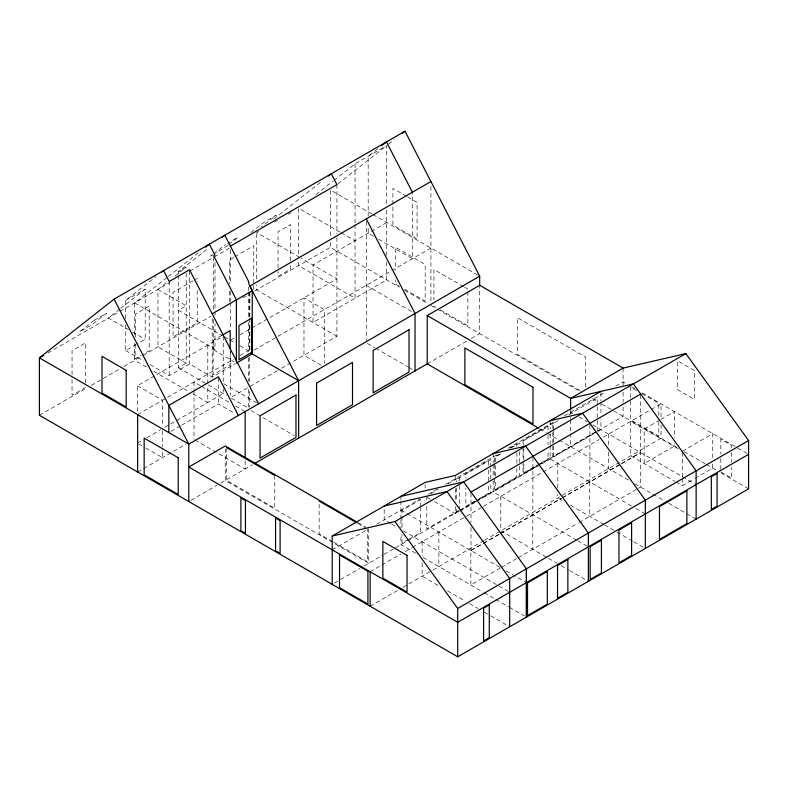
<?xml version="1.0" encoding="UTF-8"?>
<svg xmlns="http://www.w3.org/2000/svg" width="788" height="788" viewBox="0 0 788 788"><rect width="100%" height="100%" fill="white"/><g stroke="black" fill="none" stroke-linecap="round" stroke-linejoin="round"><path stroke-width="0.59" stroke-dasharray="3.94 2.96" d="M72.043 379.609L72.043 395.271L85.656 387.41M72.043 374.783L72.043 350.69L85.656 342.839L85.656 384.997M135.211 344.346L135.024 358.904L141.101 355.398M135.3 337.067L135.595 314.008L149.218 306.138L149.218 350.709L142.116 354.807M125.696 318.736L125.696 300.366L155.994 276.549M119.717 309.142L108.38 318.047L128.375 329.591M120.653 308.404L145.209 289.107L145.209 339.313L136.994 344.051M134.649 334.644L134.649 302.887L167.204 277.287M168.169 276.539L200.723 250.939M178.383 274.145L178.383 271.732L208.367 248.161M186.224 273.229L186.224 363.16L157.955 346.838L157.955 289.432L167.381 282.025M174.916 276.096L186.224 267.201L178.383 271.732M212.573 254.662L210.741 256.1L214.907 253.697M213.489 253.933L225.417 244.566M227.821 245.285L215.942 253.096M228.737 244.566L237.907 237.355L227.496 243.364M250.939 232.509L263.783 222.413L276.273 215.203L261.596 226.737M273.86 218.916L321.74 181.279M315.84 194.685L333.048 181.151M334.004 180.403L355.043 163.865L386.711 145.583L386.711 205.402M377.807 148.715L368.183 156.28L368.183 216.099M337.944 183.919L386.711 145.583M388.632 144.066L394.414 139.525M125.696 300.366L145.209 289.107M47.871 352.994L118.889 311.989M119.835 311.437L169.627 282.695M189.78 271.052L213.124 257.577M214.188 256.967L229.032 248.397M258.72 231.258L256.622 232.47L299.942 257.479M274.47 222.157L277.622 220.344M288.122 214.277L291.274 212.455M193.03 280.843L173.055 292.378L173.055 336.949L197.236 322.991L197.236 288.053M194.084 280.233L197.236 278.41L197.236 282.025M233.79 257.312L229.584 259.735L229.584 283.828M234.844 256.701L253.766 245.777L253.766 284.33M125.696 324.853L125.696 350.571L135.96 344.642M39.4 415.286L87.025 387.794M91.26 385.352L119.835 368.853M124.061 366.41L142.067 356.018M143.121 355.398L210.997 316.215M242.822 297.844L247.068 295.392M254.494 291.107L330.3 247.343L399.349 287.206M386.711 222.502L313.033 265.034L313.033 322.45L386.711 279.907L386.711 261.586M221.655 335.511L213.134 340.426L213.134 374.674L230.175 364.844L230.175 351.389M137.407 411.405L137.407 385.756L222.226 336.781M178.383 275.347L178.383 367.691L186.224 363.16M150.094 364.657L169.193 375.679L189.514 363.948L212.218 377.058L235.346 363.711M230.421 340.327L234.686 337.865M240.005 334.792L336.929 278.834L301.006 258.09M213.725 319.445L213.725 350.01L214.996 349.281L214.996 323.602M137.644 414.596L233.514 359.249M239.828 355.595L248.348 350.68L248.348 322.538M254.11 350.108L391.153 270.993M391.715 270.668L430.928 248.033M137.407 443.161L142.707 440.108M146.854 437.704L160.722 429.696M164.722 427.391L223.25 393.596L223.25 388.711M170.937 431.381L180.442 425.904M181.496 425.293L218.434 403.958L235.248 413.67M277.327 370.665L230.421 397.743L248.348 408.086L248.348 388.543M281.543 368.223L336.929 336.249L336.929 234.804M137.644 472.002L185.82 444.196M190.883 500.341L216.917 485.309M220.709 483.113L252.505 464.753M427.224 363.879L467.097 340.859M471.214 338.485L479.695 333.59L479.695 287.177M332.211 549.837L367.228 529.625M376.615 524.207L420.024 499.139M428.505 494.243L436.995 489.338M445.476 484.443L498.518 453.829M508.063 448.313L554.732 421.363M564.277 415.857L605.273 392.188M615.763 386.13L623.111 381.894L626.302 383.736M431.026 493.652L438.443 489.368M447.978 483.862L459.631 477.134L459.631 480.779M499.464 454.144L494.342 457.099L494.342 463.167M509.698 448.234L516.869 444.097L516.869 446.52M500.577 453.996L495.317 457.03L495.317 464.309M511.087 447.929L519.489 443.073L519.489 446.717M558.111 420.782L552.821 423.836L552.821 431.115M568.68 414.675L597.245 398.186L597.245 405.465M408.233 539.583L402.018 543.178L402.018 534.678M409.267 538.992L420.664 532.412L420.664 508.132M458.567 510.525L426.791 528.866L426.791 505.807M475.075 501.001L465.866 506.31L465.866 488.107M479.173 498.637L488.383 493.318L488.383 483.605M539.888 463.571L523.045 473.302L523.045 461.167M540.942 462.97L553.58 455.671L553.58 445.959M475.125 501.464L456.341 512.308L456.341 508.674M476.169 500.863L490.786 492.421L490.786 482.709M537.495 465.452L523.803 473.361L523.803 463.649M538.549 464.851L548.024 459.374L548.024 449.662M595.127 432.179L552.821 456.607L552.821 432.326M334.289 583.14L339.608 580.067M340.544 579.535L359.702 568.473M363.928 566.03L382.958 555.038M384.012 554.427L394.591 548.33M395.645 547.719L459.266 510.979M460.33 510.368L537.761 465.669M538.825 465.058L596.871 431.538M597.925 430.928L623.111 416.389L623.111 403.111M434.523 501.631L455.434 513.697L458.577 511.875M459.621 511.274L475.361 502.192M476.405 501.582L540.657 464.487M541.72 463.876L596.713 432.129M597.777 431.509L600.948 429.677L600.948 418.911M370.153 571.743L380.771 565.626M381.786 565.035L400.925 553.984M405.042 551.6L411.533 547.857M412.449 547.335L482.364 506.96M483.428 506.349L599.067 439.586M603.283 437.153L661.053 403.801L661.053 419.265M659.851 420.014L644.16 429.076L644.16 463.58L674.498 446.067L674.498 443.683M660.905 419.413L674.498 411.563L674.498 437.734M370.153 606.248L398.807 589.71M402.934 587.326L484.029 540.509M484.492 540.243L661.053 438.295L661.053 425.215M500.232 568.05L470.84 585.021L470.84 550.526L482.384 543.858M483.438 543.247L499.188 534.156M500.232 533.545L561.263 498.311M562.327 497.701L620.442 464.152M621.496 463.541L640.545 452.539L640.545 487.043L638.428 488.264M470.84 550.526L482.551 543.947M483.605 543.346L499.356 534.254M500.4 533.643L561.43 498.41M562.484 497.799L620.609 464.24M621.663 463.63L640.713 452.637L640.713 394.039M682.408 451.16L712.746 433.646L712.746 458.626M501.286 567.449L517.036 558.347M518.08 557.746L578.146 523.065M579.2 522.464L637.374 488.875M676.035 481.98L682.408 485.654L693.913 479.015M694.957 478.414L712.746 468.141L712.746 463.383M406.569 196.291L392.907 188.401L392.907 204.309M407.623 196.901L417.079 202.358L417.079 239.069L392.907 225.112L392.907 205.53M371.808 213.893L330.3 189.928L330.3 237.562M372.872 214.513L478.631 275.573M463.62 286.635L433.912 269.486L433.912 300.08M464.684 287.246L467.865 289.088M373.453 236.233L368.183 233.189L368.183 227.092M378.713 239.276L412.4 258.72L412.4 192.233M631.621 386.8L634.803 388.642M642.082 392.848L748.6 454.341M636.734 390.621L630.43 386.977L630.43 397.901M641.993 393.655L658.817 403.367L658.817 415.503M340.14 232.184L298.622 208.219L298.622 254.632M341.204 232.795L355.043 240.783M399.388 286.261L395.271 283.877L395.271 280.213M404.549 289.245L425.185 301.154L425.185 264.443L395.271 247.176L395.271 270.422M433.912 306.197L436.04 307.418M440.285 309.871L467.865 325.799L467.865 291.53M580.135 390.621L517.342 354.364L517.342 317.653L585.464 356.984L585.464 387.568M720.793 471.933L731.54 478.129L731.54 467.205M404.608 290.24L427.776 303.616M430.928 305.439L436.227 308.502M437.291 309.113L581.682 392.473M592.3 398.61L597.609 401.673M601.865 404.126L612.483 410.262M613.547 410.873L676.626 447.288M684.063 451.583L705.309 463.846M706.373 464.467L716.962 470.574M721.178 473.017L748.6 488.846M678.182 448.727L630.715 421.314L630.715 455.819L675.02 481.399M366.272 285.354L413.976 312.895M570.64 412.183L572.768 413.414M579.072 417.049L587.503 421.915M592.773 424.959L696.129 484.63M539.829 428.899L546.212 432.573M547.266 433.193L628.824 480.276M634.961 483.812L664.668 500.971M668.707 503.305L696.129 519.134M367.336 343.381L374.753 347.666M375.817 348.276L407.623 366.637M408.676 367.247L412.922 369.7M631.484 505.965L550.152 459.01L550.152 445.841M635.749 508.418L645.342 513.963M336.929 336.249L256.622 289.876L256.622 284.99M562.051 500.38L557.796 497.918L557.796 494.352M570.581 505.295L603.381 524.237M604.435 524.847L615.97 531.506M617.024 532.117L632.754 541.198M633.798 541.799L645.342 548.458M321.238 365.248L303.971 355.28L303.971 297.864L324.282 309.595L324.282 363.347M157.955 289.432L186.224 305.754L178.383 310.285L221.93 335.422M576.649 540.085L493.19 491.899L493.19 478.73M577.712 540.696L588.37 546.852M224.294 336.791L228.481 339.204M229.525 339.815L234.755 342.829M239.916 345.804L248.348 350.68L249.264 352.216L249.264 321.632M134.649 302.887L214.996 349.281M213.725 350.01L234.332 361.909M500.823 530.807L547.463 557.737M548.517 558.337L556.909 563.184M561.105 565.607L568.443 569.842M569.488 570.453L588.37 581.347M427.214 497.405L430.346 499.218M223.812 383.756L256.484 402.619M132.581 332.024L145.209 339.313M178.383 367.691L226.392 395.409M250.929 410.587L294.426 435.705M200.408 385.746L194.015 382.052L194.015 389.38M201.472 386.356L229.18 402.353M235.573 406.047L244.103 410.972M125.696 350.571L143.731 360.983M400.934 510.161L500.843 567.843M506.172 570.926L526.423 582.618M146.312 367.031L134.649 360.293L134.649 343.194M153.729 371.315L188.706 391.508M192.952 393.961L207.796 402.52L207.796 385.421M390.582 523.508L384.199 519.824L384.199 506.024M391.577 524.079L395.901 526.581M403.338 530.876L509.688 592.271M137.407 385.756L162.505 400.245L162.505 425.894M415.69 553.186L400.934 544.666L400.934 533.959M423.067 557.441L483.182 592.152M484.236 592.753L494.962 598.949M495.839 599.461L508.595 606.819M509.55 607.371L524.325 615.901M358.038 522.661L365.474 526.955M357.949 523.468L366.341 528.315M195.079 440.078L245.167 468.998L245.167 460.438M437.97 585.366L422.141 576.235L422.141 561.952M447.456 590.852L465.393 601.205M469.609 603.638L478.05 608.503M484.374 612.158L489.653 615.201M490.707 615.812L509.688 626.775M332.772 541.711L319.14 533.84L319.14 503.493M333.826 542.321L367.395 561.696L367.395 528.925M138.452 443.762L144.726 447.387M145.77 447.998L162.505 457.651L162.505 447.88M731.54 447.781L731.54 445.358L720.793 439.152L720.793 453.721M731.54 452.637L731.54 462.349M720.793 458.577L720.793 470.712M682.408 452.351L682.408 477.331M682.408 478.523L682.408 485.654M658.817 421.58L658.817 436.148L630.43 419.758L630.43 399.122M623.111 368.094L623.111 385.46M623.111 392.237L623.111 402.116M608.592 434.089L608.592 444.796M608.592 451.938L608.592 468.594M600.948 392.582L600.948 400.954M600.948 402.156L600.948 414.124M597.245 406.687L597.245 430.957M589.916 424.584L589.916 481.961M589.749 481.872L589.749 516.367M570.64 410.459L570.64 418.911M570.64 420.112L570.64 432.405M570.64 433.4L570.64 446.688M557.796 463.413L557.796 488.402M553.58 430.179L553.58 422.89L523.045 440.531L523.045 445.387M553.58 431.391L553.58 444.747M550.152 420.703L550.152 429.086M550.152 433.873L550.152 444.649M548.024 430.238L548.024 426.603L523.803 440.581L523.803 447.87M548.024 435.094L548.024 444.806M532.954 457.473L532.786 549.256M523.803 449.081L523.803 462.438M523.045 446.599L523.045 459.946M519.489 451.573L519.489 464.92M519.489 466.141L519.489 475.853L495.317 489.801L495.317 480.099M516.869 452.588L516.869 463.511M516.869 468.368L516.869 476.868L494.342 489.87L494.342 477.735M500.823 496.312L500.823 529.615M495.317 465.531L495.317 478.877M494.342 464.378L494.342 476.513M493.19 453.602L493.19 463.177M493.19 464.368L493.19 477.538M490.786 466.929L490.786 459.65L456.341 479.537L456.341 481.961M490.786 468.141L490.786 481.498M488.383 465.393L488.383 460.537L465.866 473.539L465.866 478.395M488.383 470.249L488.383 482.384M471.007 493.239L471.007 522.543M471.007 527.418L471.007 550.615M459.631 485.635L459.631 508.703M456.341 488.028L456.341 501.385M455.434 475.4L455.434 481.379M455.434 488.56L455.434 500.528M455.434 506.517L455.434 513.697M438.877 532.067L438.877 566.572M430.928 186.47L430.928 302.996M426.791 496.095L426.791 500.951M425.116 484.699L425.116 488.146M422.141 541.73L422.141 556.013M420.664 506.92L420.664 499.631L402.018 510.397L402.018 515.254M402.018 516.465L402.018 528.61M400.934 496.361L400.934 499.809M400.934 500.961L400.934 518.494M400.934 519.676L400.934 528.009M386.711 210.288L386.711 255.479M368.666 528.797L368.666 563.292L225.25 480.493L225.25 448.372M366.272 221.329L366.272 340.327M355.043 163.865L355.043 223.694M355.043 224.915L355.043 298.189L298.622 265.625L298.622 259.518M336.929 184.648L336.929 233.573M330.3 242.458L330.3 247.343M290.526 260.69L290.526 224.55L278.046 231.761L278.046 270.314M290.526 265.517L290.526 269.132L278.046 276.332L278.046 271.515M274.766 475.45L274.766 508.221L226.52 480.365L226.52 448.805M256.622 233.691L256.622 280.104M253.766 285.532L253.766 290.348M249.865 292.23L249.865 316.855M249.865 318.086L249.865 351.33M249.264 292.259L249.264 316.737M249.264 357.102L249.264 382.761M249.264 391.311L249.264 407.189M248.348 287.049L248.348 290.723M248.348 291.944L248.348 317.643M248.348 358.008L248.348 381.215M230.421 249.806L230.421 284.064M230.421 291.402L230.421 301.183M230.421 302.405L230.421 329.315M230.421 351.32L230.421 395.3M229.584 291.058L229.584 301.902M223.25 336.19L223.25 382.604M218.434 377.925L218.434 403.958M214.996 262.473L214.996 310.157M214.996 311.378L214.996 316.264M213.725 257.095L213.725 310.886M212.218 318.697L212.218 377.058M207.796 345.114L207.796 384.199M194.015 390.602L194.015 439.458M189.514 270.983L189.514 363.948M169.193 281.493L169.193 375.679M162.505 430.78L162.505 446.658M94.067 320.401L79.391 331.935L91.881 324.725L106.557 313.191L94.067 320.401M694.317 370.488L677.394 360.717L677.394 389.558L694.317 399.339L694.317 370.488"/><path stroke-width="1.18" d="M588.37 581.347L588.37 533.052L525.626 446.106L493.19 453.602M479.695 285.955L479.695 276.184L404.993 131.212L114.093 299.154L39.4 357.88L39.4 415.286L457.7 656.788L748.6 488.846L748.6 440.541L685.855 353.595L623.111 368.094L570.64 398.383L427.224 315.584L427.224 363.879L538.775 428.288M161.678 272.077L163.569 270.589L169.193 281.493L189.514 269.762L258.592 403.83M205.51 247.176L209.342 244.162L214.996 255.145L213.725 255.873L236.4 299.873L236.4 361.889M221.901 237.523L224.807 235.238L248.348 280.932L249.264 284.921L252.259 290.713L252.259 353.94L236.4 363.101M328.438 176.01L331.315 173.744L336.929 184.648L230.421 246.142M381.658 145.681L386.475 141.899L412.4 192.233M402.107 133.477L404.993 131.212M43.645 355.427L39.4 357.88L188.795 444.127L479.695 276.184M430.928 181.545L249.865 286.074L298.632 380.722L298.632 438.128M212.218 313.831L252.259 290.713M222.728 334.89L230.175 330.586L230.175 348.936M427.224 315.584L479.695 285.286L623.111 368.094M254.603 463.551L427.756 363.573M332.211 584.341L332.211 536.037L425.116 482.394L455.434 475.4L600.948 391.38M332.211 536.037L394.955 521.548L685.855 353.595M471.007 492.017L640.713 394.039M457.7 656.788L457.7 608.494L748.6 440.541M748.6 454.341L457.7 622.293L188.795 467.038L225.25 445.998L356.974 522.05M550.152 420.703L582.588 413.217L645.342 500.163L645.342 548.458M400.934 496.361L463.679 481.872L526.423 568.818L526.423 617.112L526.423 568.818M384.199 506.024L446.944 491.535L509.688 578.471L509.688 626.775M250.929 353.182L298.632 380.722M226.52 447.594L274.766 475.45M319.14 501.07L356.905 522.868M394.955 521.548L457.7 608.494M366.272 218.867L415.04 313.506L415.04 370.921M238.4 415.493L218.434 376.743L168.829 405.377L168.829 432.602M114.093 299.154L188.795 444.127L188.795 501.542M696.129 519.134L696.129 470.83L633.385 383.894L570.64 398.383L570.64 409.878M370.153 571.743L370.153 606.248M245.167 411.582L245.167 457.995M137.644 414.596L137.644 472.002M251.579 318.234L238.991 325.503L238.991 359.752L251.579 352.492L251.579 318.234M295.973 395.024L260.05 415.769L260.05 458.114L295.973 437.379L295.973 395.024M352.502 362.391L316.589 383.126L316.589 425.471L352.502 404.736L352.502 362.391M409.031 329.758L373.118 350.493L373.118 392.838L409.031 372.103L409.031 329.758M489.279 604.918L483.605 608.198L483.605 640.969L489.279 637.699L489.279 604.918M547.315 571.418L527.536 582.834L527.536 615.605L547.315 604.189L547.315 571.418M567.872 559.549L557.54 565.508L557.54 598.289L567.872 592.32L567.872 559.549M601.421 540.174L590.163 546.675L590.163 579.456L601.421 572.955L601.421 540.174M631.602 522.759L618.964 530.048L618.964 562.829L631.602 555.53L631.602 522.759M686.88 490.835L659.467 506.664L659.467 539.445L686.88 523.616L686.88 490.835M717.07 473.411L711.328 476.73L711.328 509.501L717.07 506.182L717.07 473.411M532.993 387.272L464.871 347.941L464.871 384.652L532.993 423.983L532.993 387.272M126.178 370.311L102.007 356.353L102.007 393.054L126.178 407.012L126.178 370.311M407.041 555.363L382.869 541.415L382.869 578.116L407.041 592.074L407.041 555.363M178.216 457.759L144.155 438.089L144.155 474.8L178.216 494.47L178.216 457.759M245.442 500.607L240.901 497.986L240.901 530.757L245.442 533.387L245.442 500.607M280.104 520.622L275.564 517.992L275.564 550.773L280.104 553.393L280.104 520.622M367.917 571.32L339.529 554.929L339.529 587.7L367.917 604.091L367.917 571.32"/></g></svg>
